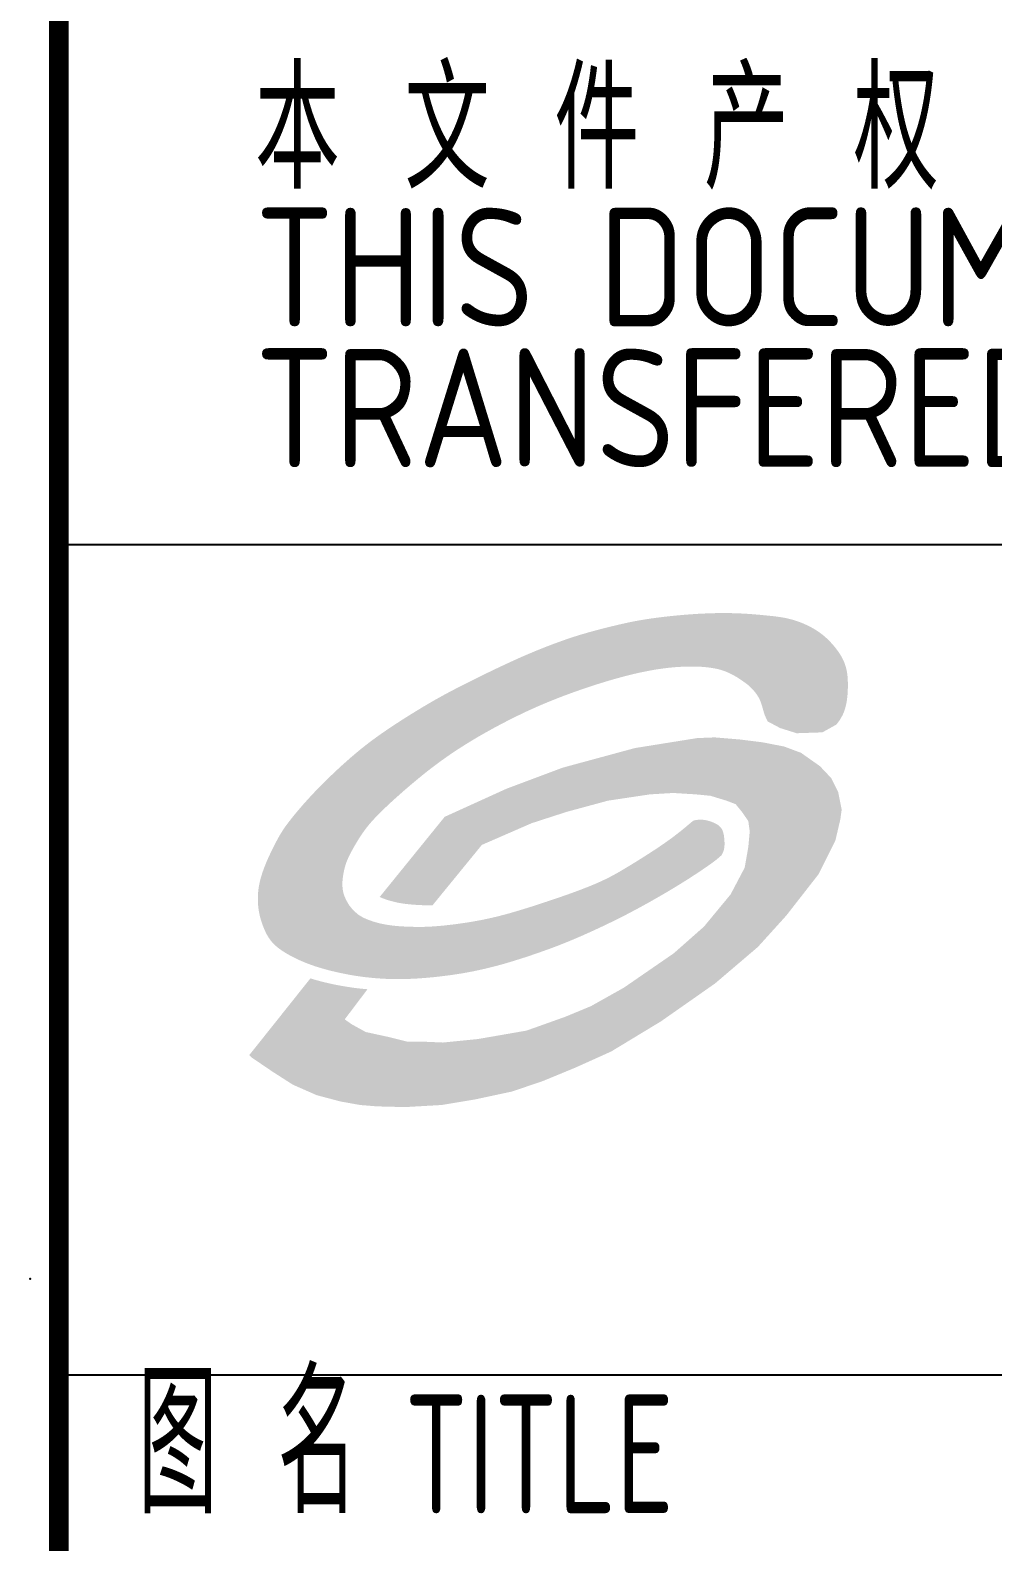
# Model space of a CAD drawing. Extents: x 757 to 8510, y -6585 to 527.
# Drawn here: x 4058.02 to 4082.38, y -837.87 to -799.64 of the extents above; entities that cross this region are included whole.
import ezdxf

# ---------------------------------------------------------------- set-up
doc = ezdxf.new("R2010")
doc.units = 0
doc.header["$MEASUREMENT"] = 0
doc.layers.add('图框', color=92, linetype='CONTINUOUS')
doc.styles.add('CD-Title Block', font='gbenor.shx', dxfattribs={"width": 0.8, "bigfont": 'gbcbig.shx'})

# ---------------------------------------------------------------- blocks, each defined once
blk = doc.blocks.new('LOGO_CD')
at = {"layer": '图框', "linetype": 'Continuous', "lineweight": -3}
h = blk.add_hatch(color=6, dxfattribs=at)
h.dxf.hatch_style = 1
h.set_gradient(color1=(255, 0, 0), color2=(255, 189, 189), rotation=330, tint=1)
h.paths.add_polyline_path([(11.743, 13.939), (11.897, 14.021), (12.054, 14.103), (12.215, 14.185), (12.38, 14.265), (12.464, 14.306), (12.549, 14.346), (12.636, 14.386), (12.723, 14.425), (12.812, 14.465), (12.903, 14.504), (12.995, 14.544), (13.089, 14.583), (13.184, 14.622), (13.281, 14.661), (13.379, 14.699), (13.48, 14.738), (13.582, 14.776), (13.685, 14.814), (13.896, 14.889), (14.109, 14.962), (14.324, 15.032), (14.538, 15.098), (14.644, 15.13), (14.749, 15.161), (14.853, 15.19), (14.955, 15.218), (15.056, 15.245), (15.155, 15.27), (15.251, 15.293), (15.345, 15.316), (15.437, 15.336), (15.527, 15.355), (15.614, 15.372), (15.698, 15.388), (15.781, 15.403), (15.9, 15.422), (16.052, 15.443), (16.197, 15.46), (16.334, 15.472), (16.464, 15.48), (16.588, 15.485), (16.707, 15.487), (16.82, 15.487), (16.927, 15.483), (17.029, 15.477), (17.126, 15.468), (17.217, 15.456), (17.304, 15.442), (17.425, 15.417), (17.555, 15.377), (17.678, 15.327), (17.79, 15.271), (17.889, 15.213), (17.98, 15.153), (18.061, 15.097), (18.169, 15.016), (18.256, 14.933), (18.312, 14.873), (18.377, 14.792), (18.442, 14.687), (18.482, 14.597), (18.508, 14.521), (18.535, 14.426), (18.556, 14.354), (18.566, 14.32), (18.577, 14.287), (18.588, 14.255), (18.601, 14.225), (18.613, 14.196), (18.626, 14.169), (18.633, 14.155), (18.641, 14.139), (18.65, 14.121), (18.656, 14.11), (18.663, 14.097), (18.978, 13.93), (19.394, 13.8), (20.043, 13.822), (20.394, 14.016), (20.432, 14.063), (20.466, 14.109), (20.497, 14.155), (20.523, 14.199), (20.547, 14.243), (20.568, 14.287), (20.586, 14.33), (20.602, 14.372), (20.615, 14.415), (20.628, 14.458), (20.639, 14.5), (20.648, 14.544), (20.657, 14.588), (20.664, 14.632), (20.67, 14.677), (20.676, 14.723), (20.68, 14.769), (20.683, 14.817), (20.686, 14.865), (20.688, 14.914), (20.689, 14.964), (20.69, 15.013), (20.689, 15.062), (20.688, 15.11), (20.686, 15.156), (20.683, 15.201), (20.68, 15.244), (20.675, 15.285), (20.67, 15.325), (20.664, 15.363), (20.656, 15.401), (20.648, 15.438), (20.638, 15.475), (20.626, 15.513), (20.614, 15.551), (20.599, 15.589), (20.583, 15.629), (20.564, 15.669), (20.542, 15.711), (20.518, 15.754), (20.49, 15.799), (20.459, 15.846), (20.424, 15.895), (20.386, 15.946), (20.345, 15.997), (20.3, 16.049), (20.254, 16.1), (20.205, 16.151), (20.154, 16.2), (20.101, 16.247), (20.047, 16.292), (19.992, 16.334), (19.936, 16.374), (19.878, 16.411), (19.82, 16.446), (19.761, 16.479), (19.701, 16.51), (19.641, 16.539), (19.58, 16.567), (19.519, 16.592), (19.457, 16.616), (19.395, 16.638), (19.333, 16.658), (19.271, 16.676), (19.21, 16.692), (19.148, 16.707), (19.086, 16.719), (19.024, 16.73), (18.962, 16.74), (18.899, 16.749), (18.834, 16.757), (18.767, 16.765), (18.698, 16.772), (18.626, 16.779), (18.552, 16.786), (18.474, 16.794), (18.392, 16.801), (18.306, 16.809), (18.217, 16.815), (18.123, 16.822), (18.024, 16.827), (17.921, 16.832), (17.813, 16.836), (17.7, 16.838), (17.582, 16.839), (17.459, 16.839), (17.33, 16.837), (17.196, 16.833), (17.057, 16.828), (16.912, 16.821), (16.762, 16.811), (16.609, 16.8), (16.453, 16.787), (16.297, 16.772), (16.142, 16.756), (15.99, 16.739), (15.843, 16.72), (15.702, 16.701), (15.569, 16.681), (15.443, 16.66), (15.323, 16.638), (15.207, 16.615), (15.095, 16.592), (14.986, 16.568), (14.877, 16.543), (14.769, 16.517), (14.659, 16.491), (14.55, 16.463), (14.439, 16.435), (14.328, 16.406), (14.218, 16.376), (14.107, 16.345), (13.997, 16.313), (13.888, 16.281), (13.78, 16.247), (13.672, 16.212), (13.566, 16.176), (13.459, 16.138), (13.353, 16.1), (13.247, 16.061), (13.141, 16.021), (13.035, 15.98), (12.928, 15.937), (12.82, 15.894), (12.71, 15.848), (12.597, 15.801), (12.481, 15.751), (12.361, 15.698), (12.237, 15.642), (12.108, 15.583), (11.973, 15.52), (11.833, 15.454), (11.691, 15.387), (11.548, 15.317), (11.406, 15.248), (11.266, 15.179), (11.13, 15.111), (10.999, 15.046), (10.875, 14.983), (10.757, 14.922), (10.643, 14.862), (10.531, 14.803), (10.42, 14.742), (10.308, 14.68), (10.193, 14.615), (10.075, 14.546), (9.951, 14.473), (9.823, 14.396), (9.691, 14.315), (9.558, 14.233), (9.425, 14.148), (9.293, 14.063), (9.164, 13.978), (9.038, 13.894), (8.917, 13.811), (8.8, 13.729), (8.687, 13.647), (8.575, 13.563), (8.465, 13.478), (8.354, 13.39), (8.243, 13.297), (8.129, 13.201), (8.013, 13.099), (7.894, 12.993), (7.775, 12.883), (7.656, 12.771), (7.537, 12.657), (7.422, 12.543), (7.309, 12.43), (7.201, 12.318), (7.098, 12.209), (7.001, 12.103), (6.91, 12.001), (6.825, 11.903), (6.746, 11.81), (6.674, 11.723), (6.609, 11.642), (6.551, 11.567), (6.5, 11.5), (6.455, 11.439), (6.416, 11.382), (6.38, 11.328), (6.347, 11.275), (6.315, 11.222), (6.284, 11.168), (6.252, 11.11), (6.219, 11.047), (6.184, 10.981), (6.149, 10.911), (6.113, 10.838), (6.077, 10.763), (6.041, 10.686), (6.006, 10.609), (5.973, 10.532), (5.942, 10.455), (5.912, 10.378), (5.885, 10.302), (5.86, 10.226), (5.837, 10.151), (5.818, 10.076), (5.8, 10.002), (5.786, 9.927), (5.775, 9.853), (5.767, 9.78), (5.762, 9.707), (5.76, 9.636), (5.76, 9.565), (5.763, 9.497), (5.768, 9.43), (5.775, 9.365), (5.785, 9.302), (5.796, 9.242), (5.809, 9.184), (5.823, 9.127), (5.839, 9.073), (5.856, 9.02), (5.874, 8.969), (5.892, 8.919), (5.911, 8.871), (5.931, 8.824), (5.952, 8.778), (5.974, 8.733), (5.998, 8.689), (6.023, 8.647), (6.05, 8.606), (6.079, 8.566), (6.111, 8.526), (6.145, 8.488), (6.183, 8.45), (6.224, 8.412), (6.27, 8.375), (6.32, 8.337), (6.375, 8.298), (6.436, 8.259), (6.503, 8.219), (6.575, 8.178), (6.653, 8.137), (6.736, 8.096), (6.824, 8.055), (6.916, 8.015), (7.013, 7.976), (7.113, 7.939), (7.217, 7.903), (7.324, 7.87), (7.434, 7.838), (7.544, 7.808), (7.655, 7.78), (7.767, 7.754), (7.877, 7.73), (7.986, 7.708), (8.092, 7.688), (8.197, 7.67), (8.3, 7.654), (8.402, 7.64), (8.503, 7.628), (8.605, 7.617), (8.706, 7.607), (8.808, 7.599), (8.911, 7.593), (9.015, 7.587), (9.122, 7.584), (9.231, 7.582), (9.342, 7.581), (9.457, 7.582), (9.575, 7.586), (9.697, 7.591), (9.824, 7.598), (9.954, 7.608), (10.087, 7.619), (10.223, 7.632), (10.36, 7.647), (10.498, 7.664), (10.637, 7.682), (10.775, 7.703), (10.912, 7.724), (11.049, 7.748), (11.186, 7.774), (11.325, 7.803), (11.466, 7.834), (11.61, 7.868), (11.757, 7.905), (11.909, 7.946), (12.066, 7.991), (12.226, 8.039), (12.389, 8.09), (12.552, 8.142), (12.714, 8.197), (12.874, 8.252), (13.029, 8.307), (13.179, 8.361), (13.322, 8.415), (13.459, 8.468), (13.59, 8.521), (13.718, 8.574), (13.842, 8.627), (13.965, 8.68), (14.088, 8.735), (14.21, 8.79), (14.334, 8.847), (14.46, 8.906), (14.587, 8.967), (14.715, 9.028), (14.843, 9.092), (14.973, 9.157), (15.103, 9.223), (15.233, 9.292), (15.364, 9.361), (15.494, 9.432), (15.623, 9.503), (15.75, 9.575), (15.875, 9.646), (15.996, 9.716), (16.113, 9.784), (16.226, 9.851), (16.333, 9.916), (16.435, 9.979), (16.533, 10.039), (16.626, 10.098), (16.717, 10.156), (16.804, 10.213), (16.889, 10.269), (16.973, 10.325), (17.054, 10.38), (17.134, 10.435), (17.212, 10.489), (17.286, 10.544), (17.356, 10.597), (17.421, 10.651), (17.481, 10.704), (17.491, 10.713), (17.503, 10.734), (17.513, 10.754), (17.523, 10.774), (17.532, 10.795), (17.54, 10.816), (17.547, 10.838), (17.553, 10.859), (17.558, 10.881), (17.561, 10.903), (17.564, 10.926), (17.566, 10.948), (17.568, 10.971), (17.568, 10.995), (17.568, 11.018), (17.567, 11.065), (17.564, 11.113), (17.559, 11.161), (17.553, 11.209), (17.549, 11.232), (17.544, 11.256), (17.538, 11.278), (17.532, 11.301), (17.524, 11.322), (17.516, 11.343), (17.506, 11.364), (17.495, 11.383), (17.483, 11.402), (17.469, 11.419), (17.454, 11.436), (17.438, 11.451), (17.42, 11.466), (17.402, 11.479), (17.382, 11.492), (17.362, 11.504), (17.341, 11.516), (17.32, 11.526), (17.298, 11.536), (17.276, 11.546), (17.231, 11.563), (17.186, 11.578), (17.14, 11.59), (17.118, 11.596), (17.095, 11.6), (17.072, 11.604), (17.049, 11.608), (17.027, 11.61), (17.004, 11.612), (16.981, 11.613), (16.959, 11.614), (16.936, 11.613), (16.913, 11.612), (16.891, 11.61), (16.869, 11.607), (16.846, 11.604), (16.824, 11.6), (16.779, 11.589), (16.759, 11.573), (16.741, 11.558), (16.724, 11.544), (16.708, 11.531), (16.693, 11.518), (16.682, 11.509), (16.571, 11.416), (16.464, 11.329), (16.374, 11.258), (16.309, 11.208), (16.226, 11.145), (16.148, 11.089), (16.069, 11.033), (15.985, 10.975), (15.919, 10.93), (15.827, 10.868), (15.732, 10.806), (15.634, 10.743), (15.435, 10.616), (15.335, 10.554), (15.237, 10.494), (15.141, 10.435), (15.047, 10.378), (14.955, 10.324), (14.863, 10.27), (14.769, 10.218), (14.652, 10.156), (14.545, 10.103), (14.437, 10.052), (14.322, 10.001), (14.199, 9.949), (14.066, 9.896), (13.961, 9.855), (13.848, 9.812), (13.667, 9.746), (13.513, 9.692), (13.358, 9.638), (13.044, 9.532), (12.888, 9.481), (12.735, 9.431), (12.583, 9.383), (12.433, 9.337), (12.285, 9.292), (12.139, 9.25), (11.993, 9.21), (11.849, 9.173), (11.707, 9.138), (11.566, 9.107), (11.426, 9.078), (11.289, 9.052), (11.155, 9.029), (11.058, 9.013), (10.931, 8.994), (10.81, 8.977), (10.695, 8.962), (10.586, 8.95), (10.484, 8.938), (10.335, 8.924), (10.158, 8.911), (10.007, 8.904), (9.86, 8.901), (9.747, 8.902), (9.596, 8.906), (9.484, 8.91), (9.339, 8.919), (9.206, 8.931), (9.088, 8.946), (8.981, 8.963), (8.885, 8.982), (8.79, 9.005), (8.684, 9.036), (8.562, 9.077), (8.425, 9.136), (8.305, 9.209), (8.227, 9.275), (8.151, 9.35), (8.07, 9.451), (7.995, 9.578), (7.95, 9.68), (7.924, 9.761), (7.906, 9.852), (7.898, 9.951), (7.901, 10.061), (7.913, 10.174), (7.932, 10.285), (7.955, 10.389), (7.982, 10.482), (8.013, 10.569), (8.051, 10.657), (8.097, 10.751), (8.156, 10.86), (8.223, 10.979), (8.298, 11.104), (8.379, 11.229), (8.464, 11.349), (8.552, 11.464), (8.626, 11.55), (8.678, 11.608), (8.744, 11.68), (8.808, 11.746), (8.875, 11.811), (8.946, 11.881), (9.023, 11.954), (9.105, 12.031), (9.17, 12.091), (9.26, 12.172), (9.353, 12.255), (9.448, 12.339), (9.547, 12.424), (9.647, 12.51), (9.749, 12.595), (9.852, 12.68), (9.957, 12.765), (10.063, 12.85), (10.172, 12.934), (10.284, 13.018), (10.398, 13.102), (10.516, 13.186), (10.637, 13.27), (10.762, 13.354), (10.891, 13.438), (11.024, 13.522), (11.161, 13.606), (11.301, 13.69), (11.445, 13.773), (11.593, 13.856)])
h = blk.add_hatch(color=7, dxfattribs=at)
h.dxf.hatch_style = 1
h.set_gradient(color1=(0, 0, 255), color2=(175, 178, 253), rotation=130, tint=1)
h.paths.add_polyline_path([(17.723, 9.725), (17.048, 8.909), (16.284, 8.234), (15.022, 7.365), (14.193, 6.9), (13.554, 6.634), (12.559, 6.279), (11.333, 6.066), (10.445, 5.977), (10.036, 5.995), (9.556, 5.995), (9.059, 6.119), (8.49, 6.243), (8.135, 6.438), (7.958, 6.563), (8.534, 7.325), (8.501, 7.328), (8.399, 7.337), (8.298, 7.348), (8.197, 7.36), (8.095, 7.375), (7.991, 7.391), (7.887, 7.409), (7.78, 7.428), (7.672, 7.45), (7.561, 7.474), (7.45, 7.5), (7.339, 7.528), (7.228, 7.558), (7.089, 7.599), (5.541, 5.657), (5.595, 5.604), (6.145, 5.231), (6.643, 4.912), (7.247, 4.646), (7.851, 4.486), (8.348, 4.397), (8.775, 4.362), (9.485, 4.344), (10.409, 4.397), (11.262, 4.539), (12.195, 4.739), (12.977, 5.005), (13.794, 5.342), (14.7, 5.75), (15.962, 6.514), (17.33, 7.472), (18.413, 8.395), (19.13, 9.187), (19.947, 10.234), (20.373, 11.086), (20.498, 11.618), (20.533, 11.867), (20.444, 12.311), (20.267, 12.666), (19.983, 12.967), (19.503, 13.305), (19.077, 13.464), (18.526, 13.571), (17.957, 13.642), (17.318, 13.695), (16.874, 13.677), (15.301, 13.425), (13.472, 12.929), (12.05, 12.396), (10.487, 11.686), (8.842, 9.658), (8.849, 9.655), (8.891, 9.637), (8.934, 9.62), (8.979, 9.603), (9.025, 9.588), (9.072, 9.573), (9.12, 9.559), (9.168, 9.546), (9.218, 9.534), (9.269, 9.522), (9.322, 9.511), (9.378, 9.501), (9.437, 9.492), (9.499, 9.483), (9.566, 9.476), (9.637, 9.469), (9.712, 9.463), (9.79, 9.457), (9.871, 9.453), (9.953, 9.45), (10.036, 9.447), (10.119, 9.446), (10.177, 9.445), (11.428, 10.976), (12.689, 11.525), (13.569, 11.81), (14.617, 12.094), (15.683, 12.254), (16.269, 12.289), (16.838, 12.254), (17.211, 12.218), (17.619, 12.094), (17.85, 12.005), (18.01, 11.81), (18.17, 11.579), (18.206, 11.313), (18.17, 10.923), (18.078, 10.4)])
at = {"layer": '图框', "linetype": 'Continuous'}
blk.add_point((0, 0), dxfattribs=at)
blk = doc.blocks.new('Title_Block')
at = {"layer": '图框', "linetype": 'Continuous', "lineweight": -3}
for p, q in [((-180, 49), (0, 49)), ((-180, 28), (0, 28))]:
    blk.add_line(p, q, dxfattribs=at)
at = {"layer": '图框', "linetype": 'Continuous', "lineweight": -3, "const_width": 0.5}
blk.add_lwpolyline([(-180, 63), (0, 63), (0, 0), (-180, 0), (-180, 63)], close=True, dxfattribs=at)
at = {"layer": '图框', "linetype": 'Continuous'}
blk.add_blockref('LOGO_CD', (-180.725, 30.43), dxfattribs=at)
at = {"layer": '图框', "linetype": 'Continuous', "lineweight": -3, "style": 'CD-Title Block'}
for s, p in [('本 文 件 产 权 属 中 国 成 达 工 程 有 限 公 司 (简 称 中 国 成 达) 所 有， 未 经 中 国 成 达 书 面 许 可 不 准 复 制 或 转 让 第 三 方。', (-175.043, 58)), ('THIS DOCUMENT IS PROPERTY OF CHINA CHENGDA ENGINEERING CO., LTD, IT SHALL NOT BE REPRODUCED OR', (-175.043, 54.522)), ("TRANSFERED TO ANY OTHER PARTY WITHOUT CHINA CHENGDA'S PERMISSION IN WRITTEN FORM.", (-175.043, 50.96))]:
    blk.add_text(s, height=3, dxfattribs=at).set_placement(p)
at = {"layer": '图框', "linetype": 'Continuous', "lineweight": -3, "style": 'CD-Title Block', "width": 0.8}
for s, height, p in [('图 名', 3.5, (-178, 24.5)), ('TITLE', 3, (-171.258, 24.5))]:
    blk.add_text(s, height=height, dxfattribs=at).set_placement(p)

msp = doc.modelspace()

# ---------------------------------------------------------------- block references
at = {"layer": '图框', "linetype": 'Continuous'}
msp.add_blockref('Title_Block', (4238.75, -861.65), dxfattribs=at)

doc.saveas('drawing.dxf')
